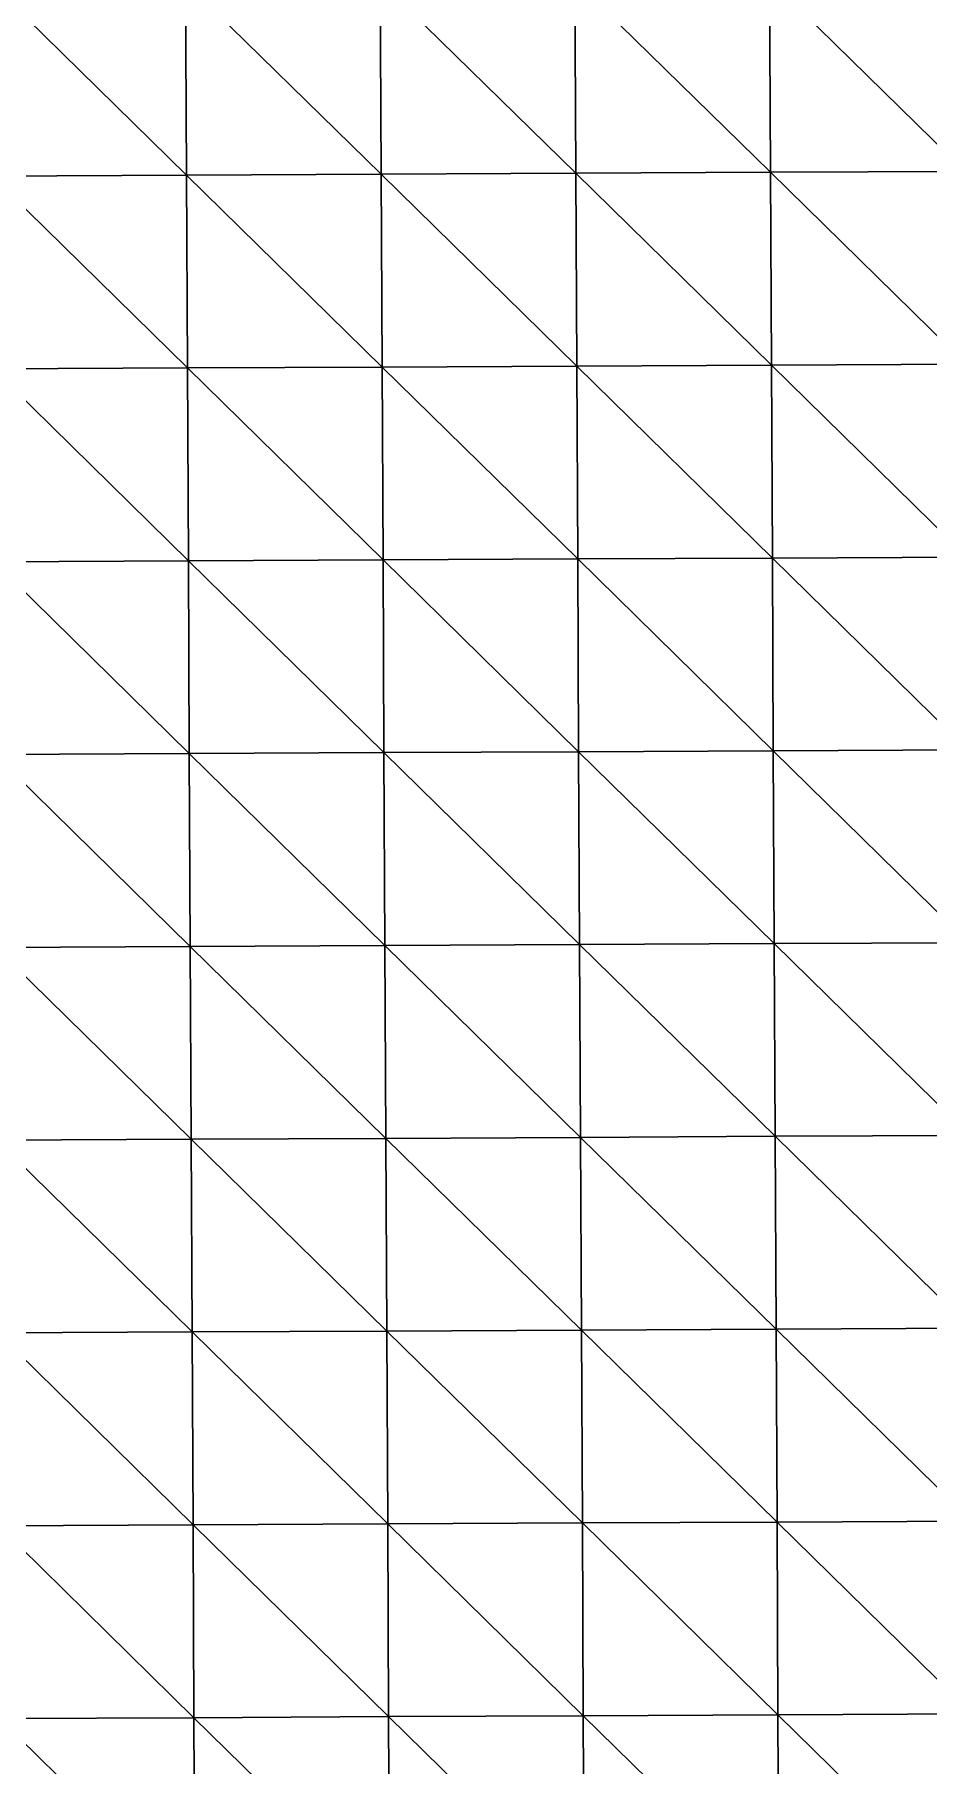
# Model space of a CAD drawing. Extents: x -372 to 678, y -263 to 741.
# Drawn here: x 503.5 to 561.2, y 326.4 to 438 of the extents above; entities that cross this region are included whole.
import ezdxf

# ---------------------------------------------------------------- set-up
doc = ezdxf.new("R2010")
doc.units = 0
doc.header["$LTSCALE"] = 0.0254
doc.layers.get('0').update_dxf_attribs({"linetype": 'CONTINUOUS'})
doc.layers.add('LOCATION_SNAPSHOT', color=144, linetype='CONTINUOUS')
doc.layers.add('LOCATION_TERRAIN', color=36, linetype='CONTINUOUS')

# ---------------------------------------------------------------- blocks, each defined once
blk = doc.blocks.new('LOCATION_SNAPSHOT_1')
at = {"color": 8}
mesh = blk.add_polyface(dxfattribs=at)
corners = [(-63.49, 214.77), (675.12, 740.67), (-66.01, 737.09), (677.64, 218.35)]
mesh.append_faces([[corners[k] for k in face] for face in [(0, 1, 2), (1, 0, 3)]], dxfattribs={"vtx0": -1, "color": 8})
blk = doc.blocks.new('LOCATION_TERRAIN_1')
at = {"color": 8}
mesh = blk.add_polyface(dxfattribs=at)
corners = [(513.32, 428.97, 11.88), (513.26, 441.41, 13.15), (500.7, 441.35, 12.74)]
mesh.append_faces([[corners[k] for k in face] for face in [(0, 1, 2)]], dxfattribs={"color": 8})
mesh = blk.add_polyface(dxfattribs=at)
corners = [(513.32, 428.97, 11.88), (500.7, 441.35, 12.74), (500.76, 428.91, 11.6)]
mesh.append_faces([[corners[k] for k in face] for face in [(0, 1, 2)]], dxfattribs={"color": 8})
mesh = blk.add_polyface(dxfattribs=at)
corners = [(525.88, 429.03, 12.41), (525.82, 441.47, 13.56), (513.26, 441.41, 13.15)]
mesh.append_faces([[corners[k] for k in face] for face in [(0, 1, 2)]], dxfattribs={"color": 8})
mesh = blk.add_polyface(dxfattribs=at)
corners = [(525.88, 429.03, 12.41), (513.26, 441.41, 13.15), (513.32, 428.97, 11.88)]
mesh.append_faces([[corners[k] for k in face] for face in [(0, 1, 2)]], dxfattribs={"color": 8})
mesh = blk.add_polyface(dxfattribs=at)
corners = [(538.44, 429.1, 12.93), (538.38, 441.53, 13.98), (525.82, 441.47, 13.56)]
mesh.append_faces([[corners[k] for k in face] for face in [(0, 1, 2)]], dxfattribs={"color": 8})
mesh = blk.add_polyface(dxfattribs=at)
corners = [(538.44, 429.1, 12.93), (525.82, 441.47, 13.56), (525.88, 429.03, 12.41)]
mesh.append_faces([[corners[k] for k in face] for face in [(0, 1, 2)]], dxfattribs={"color": 8})
mesh = blk.add_polyface(dxfattribs=at)
corners = [(551, 429.16, 13.27), (550.94, 441.59, 14.16), (538.38, 441.53, 13.98)]
mesh.append_faces([[corners[k] for k in face] for face in [(0, 1, 2)]], dxfattribs={"color": 8})
mesh = blk.add_polyface(dxfattribs=at)
corners = [(551, 429.16, 13.27), (538.38, 441.53, 13.98), (538.44, 429.1, 12.93)]
mesh.append_faces([[corners[k] for k in face] for face in [(0, 1, 2)]], dxfattribs={"color": 8})
mesh = blk.add_polyface(dxfattribs=at)
corners = [(563.56, 429.22, 13.33), (563.5, 441.65, 14.01), (550.94, 441.59, 14.16)]
mesh.append_faces([[corners[k] for k in face] for face in [(0, 1, 2)]], dxfattribs={"color": 8})
mesh = blk.add_polyface(dxfattribs=at)
corners = [(563.56, 429.22, 13.33), (550.94, 441.59, 14.16), (551, 429.16, 13.27)]
mesh.append_faces([[corners[k] for k in face] for face in [(0, 1, 2)]], dxfattribs={"color": 8})
mesh = blk.add_polyface(dxfattribs=at)
corners = [(513.38, 416.54, 10.61), (513.32, 428.97, 11.88), (500.76, 428.91, 11.6)]
mesh.append_faces([[corners[k] for k in face] for face in [(0, 1, 2)]], dxfattribs={"color": 8})
mesh = blk.add_polyface(dxfattribs=at)
corners = [(513.38, 416.54, 10.61), (500.76, 428.91, 11.6), (500.82, 416.48, 10.47)]
mesh.append_faces([[corners[k] for k in face] for face in [(0, 1, 2)]], dxfattribs={"color": 8})
mesh = blk.add_polyface(dxfattribs=at)
corners = [(525.94, 416.6, 11.25), (525.88, 429.03, 12.41), (513.32, 428.97, 11.88)]
mesh.append_faces([[corners[k] for k in face] for face in [(0, 1, 2)]], dxfattribs={"color": 8})
mesh = blk.add_polyface(dxfattribs=at)
corners = [(525.94, 416.6, 11.25), (513.32, 428.97, 11.88), (513.38, 416.54, 10.61)]
mesh.append_faces([[corners[k] for k in face] for face in [(0, 1, 2)]], dxfattribs={"color": 8})
mesh = blk.add_polyface(dxfattribs=at)
corners = [(538.5, 416.66, 11.88), (538.44, 429.1, 12.93), (525.88, 429.03, 12.41)]
mesh.append_faces([[corners[k] for k in face] for face in [(0, 1, 2)]], dxfattribs={"color": 8})
mesh = blk.add_polyface(dxfattribs=at)
corners = [(538.5, 416.66, 11.88), (525.88, 429.03, 12.41), (525.94, 416.6, 11.25)]
mesh.append_faces([[corners[k] for k in face] for face in [(0, 1, 2)]], dxfattribs={"color": 8})
mesh = blk.add_polyface(dxfattribs=at)
corners = [(551.06, 416.72, 12.37), (551, 429.16, 13.27), (538.44, 429.1, 12.93)]
mesh.append_faces([[corners[k] for k in face] for face in [(0, 1, 2)]], dxfattribs={"color": 8})
mesh = blk.add_polyface(dxfattribs=at)
corners = [(551.06, 416.72, 12.37), (538.44, 429.1, 12.93), (538.5, 416.66, 11.88)]
mesh.append_faces([[corners[k] for k in face] for face in [(0, 1, 2)]], dxfattribs={"color": 8})
mesh = blk.add_polyface(dxfattribs=at)
corners = [(563.62, 416.78, 12.65), (563.56, 429.22, 13.33), (551, 429.16, 13.27)]
mesh.append_faces([[corners[k] for k in face] for face in [(0, 1, 2)]], dxfattribs={"color": 8})
mesh = blk.add_polyface(dxfattribs=at)
corners = [(563.62, 416.78, 12.65), (551, 429.16, 13.27), (551.06, 416.72, 12.37)]
mesh.append_faces([[corners[k] for k in face] for face in [(0, 1, 2)]], dxfattribs={"color": 8})
mesh = blk.add_polyface(dxfattribs=at)
corners = [(513.44, 404.1, 10.98), (513.38, 416.54, 10.61), (500.82, 416.48, 10.47)]
mesh.append_faces([[corners[k] for k in face] for face in [(0, 1, 2)]], dxfattribs={"color": 8})
mesh = blk.add_polyface(dxfattribs=at)
corners = [(513.44, 404.1, 10.98), (500.82, 416.48, 10.47), (500.88, 404.04, 10.98)]
mesh.append_faces([[corners[k] for k in face] for face in [(0, 1, 2)]], dxfattribs={"color": 8})
mesh = blk.add_polyface(dxfattribs=at)
corners = [(526, 404.16, 11.38), (525.94, 416.6, 11.25), (513.38, 416.54, 10.61)]
mesh.append_faces([[corners[k] for k in face] for face in [(0, 1, 2)]], dxfattribs={"color": 8})
mesh = blk.add_polyface(dxfattribs=at)
corners = [(526, 404.16, 11.38), (513.38, 416.54, 10.61), (513.44, 404.1, 10.98)]
mesh.append_faces([[corners[k] for k in face] for face in [(0, 1, 2)]], dxfattribs={"color": 8})
mesh = blk.add_polyface(dxfattribs=at)
corners = [(538.56, 404.22, 11.79), (538.5, 416.66, 11.88), (525.94, 416.6, 11.25)]
mesh.append_faces([[corners[k] for k in face] for face in [(0, 1, 2)]], dxfattribs={"color": 8})
mesh = blk.add_polyface(dxfattribs=at)
corners = [(538.56, 404.22, 11.79), (525.94, 416.6, 11.25), (526, 404.16, 11.38)]
mesh.append_faces([[corners[k] for k in face] for face in [(0, 1, 2)]], dxfattribs={"color": 8})
mesh = blk.add_polyface(dxfattribs=at)
corners = [(551.12, 404.28, 12.17), (551.06, 416.72, 12.37), (538.5, 416.66, 11.88)]
mesh.append_faces([[corners[k] for k in face] for face in [(0, 1, 2)]], dxfattribs={"color": 8})
mesh = blk.add_polyface(dxfattribs=at)
corners = [(551.12, 404.28, 12.17), (538.5, 416.66, 11.88), (538.56, 404.22, 11.79)]
mesh.append_faces([[corners[k] for k in face] for face in [(0, 1, 2)]], dxfattribs={"color": 8})
mesh = blk.add_polyface(dxfattribs=at)
corners = [(563.68, 404.34, 12.5), (563.62, 416.78, 12.65), (551.06, 416.72, 12.37)]
mesh.append_faces([[corners[k] for k in face] for face in [(0, 1, 2)]], dxfattribs={"color": 8})
mesh = blk.add_polyface(dxfattribs=at)
corners = [(563.68, 404.34, 12.5), (551.06, 416.72, 12.37), (551.12, 404.28, 12.17)]
mesh.append_faces([[corners[k] for k in face] for face in [(0, 1, 2)]], dxfattribs={"color": 8})
mesh = blk.add_polyface(dxfattribs=at)
corners = [(526.06, 391.73, 11.9), (526, 404.16, 11.38), (513.44, 404.1, 10.98)]
mesh.append_faces([[corners[k] for k in face] for face in [(0, 1, 2)]], dxfattribs={"color": 8})
mesh = blk.add_polyface(dxfattribs=at)
corners = [(538.62, 391.79, 11.98), (538.56, 404.22, 11.79), (526, 404.16, 11.38)]
mesh.append_faces([[corners[k] for k in face] for face in [(0, 1, 2)]], dxfattribs={"color": 8})
mesh = blk.add_polyface(dxfattribs=at)
corners = [(538.62, 391.79, 11.98), (526, 404.16, 11.38), (526.06, 391.73, 11.9)]
mesh.append_faces([[corners[k] for k in face] for face in [(0, 1, 2)]], dxfattribs={"color": 8})
mesh = blk.add_polyface(dxfattribs=at)
corners = [(551.18, 391.85, 12.17), (551.12, 404.28, 12.17), (538.56, 404.22, 11.79)]
mesh.append_faces([[corners[k] for k in face] for face in [(0, 1, 2)]], dxfattribs={"color": 8})
mesh = blk.add_polyface(dxfattribs=at)
corners = [(551.18, 391.85, 12.17), (538.56, 404.22, 11.79), (538.62, 391.79, 11.98)]
mesh.append_faces([[corners[k] for k in face] for face in [(0, 1, 2)]], dxfattribs={"color": 8})
mesh = blk.add_polyface(dxfattribs=at)
corners = [(563.74, 391.91, 12.5), (563.68, 404.34, 12.5), (551.12, 404.28, 12.17)]
mesh.append_faces([[corners[k] for k in face] for face in [(0, 1, 2)]], dxfattribs={"color": 8})
mesh = blk.add_polyface(dxfattribs=at)
corners = [(563.74, 391.91, 12.5), (551.12, 404.28, 12.17), (551.18, 391.85, 12.17)]
mesh.append_faces([[corners[k] for k in face] for face in [(0, 1, 2)]], dxfattribs={"color": 8})
mesh = blk.add_polyface(dxfattribs=at)
corners = [(513.5, 391.67, 11.82), (513.44, 404.1, 10.98), (500.88, 404.04, 10.98)]
mesh.append_faces([[corners[k] for k in face] for face in [(0, 1, 2)]], dxfattribs={"color": 8})
mesh = blk.add_polyface(dxfattribs=at)
corners = [(513.5, 391.67, 11.82), (500.88, 404.04, 10.98), (500.94, 391.6, 11.96)]
mesh.append_faces([[corners[k] for k in face] for face in [(0, 1, 2)]], dxfattribs={"color": 8})
mesh = blk.add_polyface(dxfattribs=at)
corners = [(526.06, 391.73, 11.9), (513.44, 404.1, 10.98), (513.5, 391.67, 11.82)]
mesh.append_faces([[corners[k] for k in face] for face in [(0, 1, 2)]], dxfattribs={"color": 8})
mesh = blk.add_polyface(dxfattribs=at)
corners = [(551.24, 379.41, 12.17), (551.18, 391.85, 12.17), (538.62, 391.79, 11.98)]
mesh.append_faces([[corners[k] for k in face] for face in [(0, 1, 2)]], dxfattribs={"color": 8})
mesh = blk.add_polyface(dxfattribs=at)
corners = [(563.8, 379.47, 12.5), (563.74, 391.91, 12.5), (551.18, 391.85, 12.17)]
mesh.append_faces([[corners[k] for k in face] for face in [(0, 1, 2)]], dxfattribs={"color": 8})
mesh = blk.add_polyface(dxfattribs=at)
corners = [(563.8, 379.47, 12.5), (551.18, 391.85, 12.17), (551.24, 379.41, 12.17)]
mesh.append_faces([[corners[k] for k in face] for face in [(0, 1, 2)]], dxfattribs={"color": 8})
mesh = blk.add_polyface(dxfattribs=at)
corners = [(513.56, 379.23, 12.66), (513.5, 391.67, 11.82), (500.94, 391.6, 11.96)]
mesh.append_faces([[corners[k] for k in face] for face in [(0, 1, 2)]], dxfattribs={"color": 8})
mesh = blk.add_polyface(dxfattribs=at)
corners = [(513.56, 379.23, 12.66), (500.94, 391.6, 11.96), (501, 379.17, 12.95)]
mesh.append_faces([[corners[k] for k in face] for face in [(0, 1, 2)]], dxfattribs={"color": 8})
mesh = blk.add_polyface(dxfattribs=at)
corners = [(526.12, 379.29, 12.42), (526.06, 391.73, 11.9), (513.5, 391.67, 11.82)]
mesh.append_faces([[corners[k] for k in face] for face in [(0, 1, 2)]], dxfattribs={"color": 8})
mesh = blk.add_polyface(dxfattribs=at)
corners = [(526.12, 379.29, 12.42), (513.5, 391.67, 11.82), (513.56, 379.23, 12.66)]
mesh.append_faces([[corners[k] for k in face] for face in [(0, 1, 2)]], dxfattribs={"color": 8})
mesh = blk.add_polyface(dxfattribs=at)
corners = [(538.68, 379.35, 12.17), (538.62, 391.79, 11.98), (526.06, 391.73, 11.9)]
mesh.append_faces([[corners[k] for k in face] for face in [(0, 1, 2)]], dxfattribs={"color": 8})
mesh = blk.add_polyface(dxfattribs=at)
corners = [(538.68, 379.35, 12.17), (526.06, 391.73, 11.9), (526.12, 379.29, 12.42)]
mesh.append_faces([[corners[k] for k in face] for face in [(0, 1, 2)]], dxfattribs={"color": 8})
mesh = blk.add_polyface(dxfattribs=at)
corners = [(551.24, 379.41, 12.17), (538.62, 391.79, 11.98), (538.68, 379.35, 12.17)]
mesh.append_faces([[corners[k] for k in face] for face in [(0, 1, 2)]], dxfattribs={"color": 8})
mesh = blk.add_polyface(dxfattribs=at)
corners = [(513.62, 366.79, 13.22), (513.56, 379.23, 12.66), (501, 379.17, 12.95)]
mesh.append_faces([[corners[k] for k in face] for face in [(0, 1, 2)]], dxfattribs={"color": 8})
mesh = blk.add_polyface(dxfattribs=at)
corners = [(513.62, 366.79, 13.22), (501, 379.17, 12.95), (501.06, 366.73, 13.56)]
mesh.append_faces([[corners[k] for k in face] for face in [(0, 1, 2)]], dxfattribs={"color": 8})
mesh = blk.add_polyface(dxfattribs=at)
corners = [(526.18, 366.85, 12.57), (526.12, 379.29, 12.42), (513.56, 379.23, 12.66)]
mesh.append_faces([[corners[k] for k in face] for face in [(0, 1, 2)]], dxfattribs={"color": 8})
mesh = blk.add_polyface(dxfattribs=at)
corners = [(526.18, 366.85, 12.57), (513.56, 379.23, 12.66), (513.62, 366.79, 13.22)]
mesh.append_faces([[corners[k] for k in face] for face in [(0, 1, 2)]], dxfattribs={"color": 8})
mesh = blk.add_polyface(dxfattribs=at)
corners = [(538.74, 366.91, 11.93), (538.68, 379.35, 12.17), (526.12, 379.29, 12.42)]
mesh.append_faces([[corners[k] for k in face] for face in [(0, 1, 2)]], dxfattribs={"color": 8})
mesh = blk.add_polyface(dxfattribs=at)
corners = [(538.74, 366.91, 11.93), (526.12, 379.29, 12.42), (526.18, 366.85, 12.57)]
mesh.append_faces([[corners[k] for k in face] for face in [(0, 1, 2)]], dxfattribs={"color": 8})
mesh = blk.add_polyface(dxfattribs=at)
corners = [(551.3, 366.98, 11.55), (551.24, 379.41, 12.17), (538.68, 379.35, 12.17)]
mesh.append_faces([[corners[k] for k in face] for face in [(0, 1, 2)]], dxfattribs={"color": 8})
mesh = blk.add_polyface(dxfattribs=at)
corners = [(551.3, 366.98, 11.55), (538.68, 379.35, 12.17), (538.74, 366.91, 11.93)]
mesh.append_faces([[corners[k] for k in face] for face in [(0, 1, 2)]], dxfattribs={"color": 8})
mesh = blk.add_polyface(dxfattribs=at)
corners = [(563.86, 367.04, 11.56), (563.8, 379.47, 12.5), (551.24, 379.41, 12.17)]
mesh.append_faces([[corners[k] for k in face] for face in [(0, 1, 2)]], dxfattribs={"color": 8})
mesh = blk.add_polyface(dxfattribs=at)
corners = [(563.86, 367.04, 11.56), (551.24, 379.41, 12.17), (551.3, 366.98, 11.55)]
mesh.append_faces([[corners[k] for k in face] for face in [(0, 1, 2)]], dxfattribs={"color": 8})
mesh = blk.add_polyface(dxfattribs=at)
corners = [(513.68, 354.36, 13.69), (513.62, 366.79, 13.22), (501.06, 366.73, 13.56)]
mesh.append_faces([[corners[k] for k in face] for face in [(0, 1, 2)]], dxfattribs={"color": 8})
mesh = blk.add_polyface(dxfattribs=at)
corners = [(513.68, 354.36, 13.69), (501.06, 366.73, 13.56), (501.12, 354.3, 14.04)]
mesh.append_faces([[corners[k] for k in face] for face in [(0, 1, 2)]], dxfattribs={"color": 8})
mesh = blk.add_polyface(dxfattribs=at)
corners = [(526.24, 354.42, 12.6), (526.18, 366.85, 12.57), (513.62, 366.79, 13.22)]
mesh.append_faces([[corners[k] for k in face] for face in [(0, 1, 2)]], dxfattribs={"color": 8})
mesh = blk.add_polyface(dxfattribs=at)
corners = [(526.24, 354.42, 12.6), (513.62, 366.79, 13.22), (513.68, 354.36, 13.69)]
mesh.append_faces([[corners[k] for k in face] for face in [(0, 1, 2)]], dxfattribs={"color": 8})
mesh = blk.add_polyface(dxfattribs=at)
corners = [(538.8, 354.48, 11.52), (538.74, 366.91, 11.93), (526.18, 366.85, 12.57)]
mesh.append_faces([[corners[k] for k in face] for face in [(0, 1, 2)]], dxfattribs={"color": 8})
mesh = blk.add_polyface(dxfattribs=at)
corners = [(538.8, 354.48, 11.52), (526.18, 366.85, 12.57), (526.24, 354.42, 12.6)]
mesh.append_faces([[corners[k] for k in face] for face in [(0, 1, 2)]], dxfattribs={"color": 8})
mesh = blk.add_polyface(dxfattribs=at)
corners = [(551.36, 354.54, 10.71), (551.3, 366.98, 11.55), (538.74, 366.91, 11.93)]
mesh.append_faces([[corners[k] for k in face] for face in [(0, 1, 2)]], dxfattribs={"color": 8})
mesh = blk.add_polyface(dxfattribs=at)
corners = [(551.36, 354.54, 10.71), (538.74, 366.91, 11.93), (538.8, 354.48, 11.52)]
mesh.append_faces([[corners[k] for k in face] for face in [(0, 1, 2)]], dxfattribs={"color": 8})
mesh = blk.add_polyface(dxfattribs=at)
corners = [(563.92, 354.6, 10.29), (563.86, 367.04, 11.56), (551.3, 366.98, 11.55)]
mesh.append_faces([[corners[k] for k in face] for face in [(0, 1, 2)]], dxfattribs={"color": 8})
mesh = blk.add_polyface(dxfattribs=at)
corners = [(563.92, 354.6, 10.29), (551.3, 366.98, 11.55), (551.36, 354.54, 10.71)]
mesh.append_faces([[corners[k] for k in face] for face in [(0, 1, 2)]], dxfattribs={"color": 8})
mesh = blk.add_polyface(dxfattribs=at)
corners = [(513.74, 341.92, 14.15), (513.68, 354.36, 13.69), (501.12, 354.3, 14.04)]
mesh.append_faces([[corners[k] for k in face] for face in [(0, 1, 2)]], dxfattribs={"color": 8})
mesh = blk.add_polyface(dxfattribs=at)
corners = [(513.74, 341.92, 14.15), (501.12, 354.3, 14.04), (501.18, 341.86, 14.52)]
mesh.append_faces([[corners[k] for k in face] for face in [(0, 1, 2)]], dxfattribs={"color": 8})
mesh = blk.add_polyface(dxfattribs=at)
corners = [(526.3, 341.98, 12.63), (526.24, 354.42, 12.6), (513.68, 354.36, 13.69)]
mesh.append_faces([[corners[k] for k in face] for face in [(0, 1, 2)]], dxfattribs={"color": 8})
mesh = blk.add_polyface(dxfattribs=at)
corners = [(526.3, 341.98, 12.63), (513.68, 354.36, 13.69), (513.74, 341.92, 14.15)]
mesh.append_faces([[corners[k] for k in face] for face in [(0, 1, 2)]], dxfattribs={"color": 8})
mesh = blk.add_polyface(dxfattribs=at)
corners = [(538.86, 342.04, 11.12), (538.8, 354.48, 11.52), (526.24, 354.42, 12.6)]
mesh.append_faces([[corners[k] for k in face] for face in [(0, 1, 2)]], dxfattribs={"color": 8})
mesh = blk.add_polyface(dxfattribs=at)
corners = [(538.86, 342.04, 11.12), (526.24, 354.42, 12.6), (526.3, 341.98, 12.63)]
mesh.append_faces([[corners[k] for k in face] for face in [(0, 1, 2)]], dxfattribs={"color": 8})
mesh = blk.add_polyface(dxfattribs=at)
corners = [(551.42, 342.1, 9.87), (551.36, 354.54, 10.71), (538.8, 354.48, 11.52)]
mesh.append_faces([[corners[k] for k in face] for face in [(0, 1, 2)]], dxfattribs={"color": 8})
mesh = blk.add_polyface(dxfattribs=at)
corners = [(551.42, 342.1, 9.87), (538.8, 354.48, 11.52), (538.86, 342.04, 11.12)]
mesh.append_faces([[corners[k] for k in face] for face in [(0, 1, 2)]], dxfattribs={"color": 8})
mesh = blk.add_polyface(dxfattribs=at)
corners = [(563.98, 342.16, 9.02), (563.92, 354.6, 10.29), (551.36, 354.54, 10.71)]
mesh.append_faces([[corners[k] for k in face] for face in [(0, 1, 2)]], dxfattribs={"color": 8})
mesh = blk.add_polyface(dxfattribs=at)
corners = [(563.98, 342.16, 9.02), (551.36, 354.54, 10.71), (551.42, 342.1, 9.87)]
mesh.append_faces([[corners[k] for k in face] for face in [(0, 1, 2)]], dxfattribs={"color": 8})
mesh = blk.add_polyface(dxfattribs=at)
corners = [(513.8, 329.48, 13.47), (513.74, 341.92, 14.15), (501.18, 341.86, 14.52)]
mesh.append_faces([[corners[k] for k in face] for face in [(0, 1, 2)]], dxfattribs={"color": 8})
mesh = blk.add_polyface(dxfattribs=at)
corners = [(513.8, 329.48, 13.47), (501.18, 341.86, 14.52), (501.24, 329.42, 14.02)]
mesh.append_faces([[corners[k] for k in face] for face in [(0, 1, 2)]], dxfattribs={"color": 8})
mesh = blk.add_polyface(dxfattribs=at)
corners = [(526.36, 329.55, 11.52), (526.3, 341.98, 12.63), (513.74, 341.92, 14.15)]
mesh.append_faces([[corners[k] for k in face] for face in [(0, 1, 2)]], dxfattribs={"color": 8})
mesh = blk.add_polyface(dxfattribs=at)
corners = [(526.36, 329.55, 11.52), (513.74, 341.92, 14.15), (513.8, 329.48, 13.47)]
mesh.append_faces([[corners[k] for k in face] for face in [(0, 1, 2)]], dxfattribs={"color": 8})
mesh = blk.add_polyface(dxfattribs=at)
corners = [(538.92, 329.61, 9.57), (538.86, 342.04, 11.12), (526.3, 341.98, 12.63)]
mesh.append_faces([[corners[k] for k in face] for face in [(0, 1, 2)]], dxfattribs={"color": 8})
mesh = blk.add_polyface(dxfattribs=at)
corners = [(538.92, 329.61, 9.57), (526.3, 341.98, 12.63), (526.36, 329.55, 11.52)]
mesh.append_faces([[corners[k] for k in face] for face in [(0, 1, 2)]], dxfattribs={"color": 8})
mesh = blk.add_polyface(dxfattribs=at)
corners = [(551.48, 329.67, 8.02), (551.42, 342.1, 9.87), (538.86, 342.04, 11.12)]
mesh.append_faces([[corners[k] for k in face] for face in [(0, 1, 2)]], dxfattribs={"color": 8})
mesh = blk.add_polyface(dxfattribs=at)
corners = [(551.48, 329.67, 8.02), (538.86, 342.04, 11.12), (538.92, 329.61, 9.57)]
mesh.append_faces([[corners[k] for k in face] for face in [(0, 1, 2)]], dxfattribs={"color": 8})
mesh = blk.add_polyface(dxfattribs=at)
corners = [(564.04, 329.73, 7.03), (563.98, 342.16, 9.02), (551.42, 342.1, 9.87)]
mesh.append_faces([[corners[k] for k in face] for face in [(0, 1, 2)]], dxfattribs={"color": 8})
mesh = blk.add_polyface(dxfattribs=at)
corners = [(564.04, 329.73, 7.03), (551.42, 342.1, 9.87), (551.48, 329.67, 8.02)]
mesh.append_faces([[corners[k] for k in face] for face in [(0, 1, 2)]], dxfattribs={"color": 8})
mesh = blk.add_polyface(dxfattribs=at)
corners = [(513.86, 317.05, 12.29), (513.8, 329.48, 13.47), (501.24, 329.42, 14.02)]
mesh.append_faces([[corners[k] for k in face] for face in [(0, 1, 2)]], dxfattribs={"color": 8})
mesh = blk.add_polyface(dxfattribs=at)
corners = [(513.86, 317.05, 12.29), (501.24, 329.42, 14.02), (501.3, 316.99, 13.1)]
mesh.append_faces([[corners[k] for k in face] for face in [(0, 1, 2)]], dxfattribs={"color": 8})
mesh = blk.add_polyface(dxfattribs=at)
corners = [(526.42, 317.11, 9.91), (526.36, 329.55, 11.52), (513.8, 329.48, 13.47)]
mesh.append_faces([[corners[k] for k in face] for face in [(0, 1, 2)]], dxfattribs={"color": 8})
mesh = blk.add_polyface(dxfattribs=at)
corners = [(526.42, 317.11, 9.91), (513.8, 329.48, 13.47), (513.86, 317.05, 12.29)]
mesh.append_faces([[corners[k] for k in face] for face in [(0, 1, 2)]], dxfattribs={"color": 8})
mesh = blk.add_polyface(dxfattribs=at)
corners = [(538.98, 317.17, 7.52), (538.92, 329.61, 9.57), (526.36, 329.55, 11.52)]
mesh.append_faces([[corners[k] for k in face] for face in [(0, 1, 2)]], dxfattribs={"color": 8})
mesh = blk.add_polyface(dxfattribs=at)
corners = [(538.98, 317.17, 7.52), (526.36, 329.55, 11.52), (526.42, 317.11, 9.91)]
mesh.append_faces([[corners[k] for k in face] for face in [(0, 1, 2)]], dxfattribs={"color": 8})
mesh = blk.add_polyface(dxfattribs=at)
corners = [(551.54, 317.23, 5.72), (551.48, 329.67, 8.02), (538.92, 329.61, 9.57)]
mesh.append_faces([[corners[k] for k in face] for face in [(0, 1, 2)]], dxfattribs={"color": 8})
mesh = blk.add_polyface(dxfattribs=at)
corners = [(551.54, 317.23, 5.72), (538.92, 329.61, 9.57), (538.98, 317.17, 7.52)]
mesh.append_faces([[corners[k] for k in face] for face in [(0, 1, 2)]], dxfattribs={"color": 8})
mesh = blk.add_polyface(dxfattribs=at)
corners = [(564.1, 317.29, 4.73), (564.04, 329.73, 7.03), (551.48, 329.67, 8.02)]
mesh.append_faces([[corners[k] for k in face] for face in [(0, 1, 2)]], dxfattribs={"color": 8})
mesh = blk.add_polyface(dxfattribs=at)
corners = [(564.1, 317.29, 4.73), (551.48, 329.67, 8.02), (551.54, 317.23, 5.72)]
mesh.append_faces([[corners[k] for k in face] for face in [(0, 1, 2)]], dxfattribs={"color": 8})

msp = doc.modelspace()

# ---------------------------------------------------------------- block references
at = {"layer": 'LOCATION_SNAPSHOT', "color": 0}
msp.add_blockref('LOCATION_SNAPSHOT_1', (0, 0), dxfattribs=at)
at = {"layer": 'LOCATION_TERRAIN', "color": 0}
msp.add_blockref('LOCATION_TERRAIN_1', (0, 0), dxfattribs=at)

doc.saveas('drawing.dxf')
